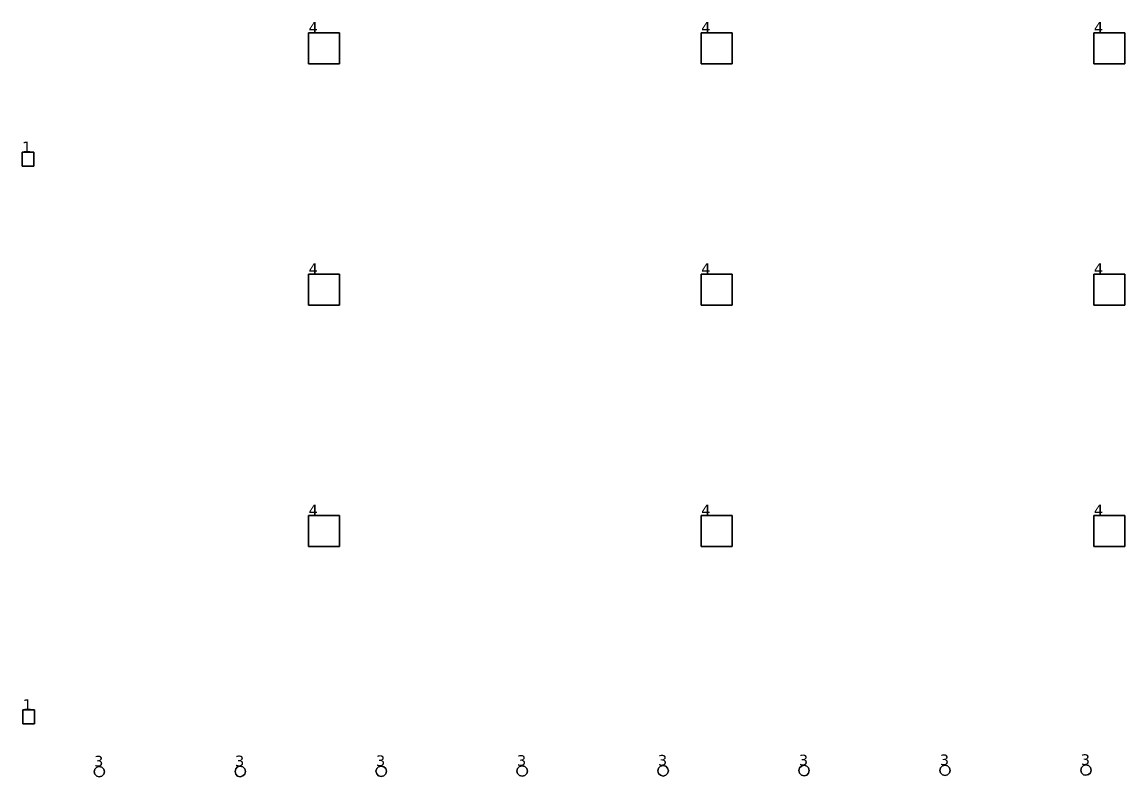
# Model space of a CAD drawing. Header units: inches. Extents: x -3 to 1235, y -1 to 963.
# Drawn here: x 54.86 to 73.53, y 65.9 to 78.67 of the extents above; entities that cross this region are included whole.
import ezdxf

# ---------------------------------------------------------------- set-up
doc = ezdxf.new("R2010")
doc.units = ezdxf.units.IN
doc.header["$MEASUREMENT"] = 0
doc.layers.add('DLX_TERR_LUM', color=7, linetype='Continuous', true_color=0x000000)
doc.layers.add('DLX_TERR_LUMKEY_IDX', color=7, linetype='Continuous', true_color=0x7f7f7f)
doc.styles.add('TableTextStyle', font='')
doc.styles.get('TableTextStyle').set_extended_font_data('VERDANA.TTF')

msp = doc.modelspace()

# ---------------------------------------------------------------- linework, layer by layer
at = {"layer": 'DLX_TERR_LUM'}
for points in [[(59.708, 77.968, 0), (59.708, 78.493, 0)], [(59.708, 78.493, 0), (59.708, 78.493, 0)], [(59.708, 78.493, 0), (59.708, 77.968, 0)], [(59.708, 78.493, 0), (60.233, 78.493, 0)], [(60.233, 78.493, 0), (59.708, 78.493, 0)], [(59.708, 78.493, 0), (59.708, 78.493, 0)], [(60.233, 78.493, 0), (59.708, 78.493, 0)], [(59.708, 78.493, 0), (59.708, 77.968, 0)], [(59.708, 77.968, 0), (59.708, 78.493, 0)], [(59.708, 78.493, 0), (60.233, 78.493, 0)], [(60.233, 78.493, 0), (60.233, 78.493, 0)], [(60.233, 78.493, 0), (60.233, 77.968, 0)], [(60.233, 77.968, 0), (60.233, 78.493, 0)], [(60.233, 78.493, 0), (60.233, 78.493, 0)], [(60.233, 77.968, 0), (60.233, 78.493, 0)], [(60.233, 78.493, 0), (60.233, 77.968, 0)], [(66.354, 77.968, 0), (66.354, 78.493, 0)], [(66.354, 78.493, 0), (66.354, 78.493, 0)], [(66.354, 78.493, 0), (66.354, 77.968, 0)], [(66.354, 78.493, 0), (66.879, 78.493, 0)], [(66.879, 78.493, 0), (66.354, 78.493, 0)], [(66.354, 78.493, 0), (66.354, 78.493, 0)], [(66.879, 78.493, 0), (66.354, 78.493, 0)], [(66.354, 78.493, 0), (66.354, 77.968, 0)], [(66.354, 77.968, 0), (66.354, 78.493, 0)], [(66.354, 78.493, 0), (66.879, 78.493, 0)], [(66.879, 78.493, 0), (66.879, 78.493, 0)], [(66.879, 78.493, 0), (66.879, 77.968, 0)], [(66.879, 77.968, 0), (66.879, 78.493, 0)], [(66.879, 78.493, 0), (66.879, 78.493, 0)], [(66.879, 77.968, 0), (66.879, 78.493, 0)], [(66.879, 78.493, 0), (66.879, 77.968, 0)], [(73.001, 77.968, 0), (73.001, 78.493, 0)], [(73.001, 78.493, 0), (73.001, 78.493, 0)], [(73.001, 78.493, 0), (73.001, 77.968, 0)], [(73.001, 78.493, 0), (73.526, 78.493, 0)], [(73.526, 78.493, 0), (73.001, 78.493, 0)], [(73.001, 78.493, 0), (73.001, 78.493, 0)], [(73.526, 78.493, 0), (73.001, 78.493, 0)], [(73.001, 78.493, 0), (73.001, 77.968, 0)], [(73.001, 77.968, 0), (73.001, 78.493, 0)], [(73.001, 78.493, 0), (73.526, 78.493, 0)], [(73.526, 78.493, 0), (73.526, 78.493, 0)], [(73.526, 78.493, 0), (73.526, 77.968, 0)], [(73.526, 77.968, 0), (73.526, 78.493, 0)], [(73.526, 78.493, 0), (73.526, 78.493, 0)], [(73.526, 77.968, 0), (73.526, 78.493, 0)], [(73.526, 78.493, 0), (73.526, 77.968, 0)], [(60.233, 77.968, 0), (59.708, 77.968, 0)], [(59.708, 77.968, 0), (59.708, 77.968, 0)], [(59.708, 77.968, 0), (60.233, 77.968, 0)], [(59.708, 77.968, 0), (59.708, 77.968, 0)], [(59.708, 77.968, 0), (60.233, 77.968, 0)], [(60.233, 77.968, 0), (59.708, 77.968, 0)], [(60.233, 77.968, 0), (60.233, 77.968, 0)], [(60.233, 77.968, 0), (60.233, 77.968, 0)], [(66.879, 77.968, 0), (66.354, 77.968, 0)], [(66.354, 77.968, 0), (66.354, 77.968, 0)], [(66.354, 77.968, 0), (66.879, 77.968, 0)], [(66.354, 77.968, 0), (66.354, 77.968, 0)], [(66.354, 77.968, 0), (66.879, 77.968, 0)], [(66.879, 77.968, 0), (66.354, 77.968, 0)], [(66.879, 77.968, 0), (66.879, 77.968, 0)], [(66.879, 77.968, 0), (66.879, 77.968, 0)], [(73.526, 77.968, 0), (73.001, 77.968, 0)], [(73.001, 77.968, 0), (73.001, 77.968, 0)], [(73.001, 77.968, 0), (73.526, 77.968, 0)], [(73.001, 77.968, 0), (73.001, 77.968, 0)], [(73.001, 77.968, 0), (73.526, 77.968, 0)], [(73.526, 77.968, 0), (73.001, 77.968, 0)], [(73.526, 77.968, 0), (73.526, 77.968, 0)], [(73.526, 77.968, 0), (73.526, 77.968, 0)], [(54.857, 76.237, 0), (54.857, 76.472, 0)], [(54.857, 76.472, 0), (54.857, 76.472, 0)], [(54.857, 76.472, 0), (54.857, 76.237, 0)], [(54.857, 76.472, 0), (55.057, 76.472, 0)], [(55.057, 76.472, 0), (54.857, 76.472, 0)], [(54.857, 76.472, 0), (54.857, 76.472, 0)], [(55.057, 76.472, 0), (54.857, 76.472, 0)], [(54.857, 76.472, 0), (54.857, 76.237, 0)], [(54.857, 76.237, 0), (54.857, 76.472, 0)], [(54.857, 76.472, 0), (55.057, 76.472, 0)], [(55.057, 76.472, 0), (55.057, 76.472, 0)], [(55.057, 76.472, 0), (55.057, 76.237, 0)], [(55.057, 76.237, 0), (55.057, 76.472, 0)], [(55.057, 76.472, 0), (55.057, 76.472, 0)], [(55.057, 76.237, 0), (55.057, 76.472, 0)], [(55.057, 76.472, 0), (55.057, 76.237, 0)], [(55.057, 76.237, 0), (54.857, 76.237, 0)], [(54.857, 76.237, 0), (54.857, 76.237, 0)], [(54.857, 76.237, 0), (55.057, 76.237, 0)], [(54.857, 76.237, 0), (54.857, 76.237, 0)], [(54.857, 76.237, 0), (55.057, 76.237, 0)], [(55.057, 76.237, 0), (54.857, 76.237, 0)], [(55.057, 76.237, 0), (55.057, 76.237, 0)], [(55.057, 76.237, 0), (55.057, 76.237, 0)], [(59.708, 73.886, 0), (59.708, 74.411, 0)], [(59.708, 74.411, 0), (59.708, 74.411, 0)], [(59.708, 74.411, 0), (59.708, 73.886, 0)], [(59.708, 74.411, 0), (60.233, 74.411, 0)], [(60.233, 74.411, 0), (59.708, 74.411, 0)], [(59.708, 74.411, 0), (59.708, 74.411, 0)], [(60.233, 74.411, 0), (59.708, 74.411, 0)], [(59.708, 74.411, 0), (59.708, 73.886, 0)], [(59.708, 73.886, 0), (59.708, 74.411, 0)], [(59.708, 74.411, 0), (60.233, 74.411, 0)], [(60.233, 74.411, 0), (60.233, 74.411, 0)], [(60.233, 74.411, 0), (60.233, 73.886, 0)], [(60.233, 73.886, 0), (60.233, 74.411, 0)], [(60.233, 74.411, 0), (60.233, 74.411, 0)], [(60.233, 73.886, 0), (60.233, 74.411, 0)], [(60.233, 74.411, 0), (60.233, 73.886, 0)], [(66.354, 73.886, 0), (66.354, 74.411, 0)], [(66.354, 74.411, 0), (66.354, 74.411, 0)], [(66.354, 74.411, 0), (66.354, 73.886, 0)], [(66.354, 74.411, 0), (66.879, 74.411, 0)], [(66.879, 74.411, 0), (66.354, 74.411, 0)], [(66.354, 74.411, 0), (66.354, 74.411, 0)], [(66.879, 74.411, 0), (66.354, 74.411, 0)], [(66.354, 74.411, 0), (66.354, 73.886, 0)], [(66.354, 73.886, 0), (66.354, 74.411, 0)], [(66.354, 74.411, 0), (66.879, 74.411, 0)], [(66.879, 74.411, 0), (66.879, 74.411, 0)], [(66.879, 74.411, 0), (66.879, 73.886, 0)], [(66.879, 73.886, 0), (66.879, 74.411, 0)], [(66.879, 74.411, 0), (66.879, 74.411, 0)], [(66.879, 73.886, 0), (66.879, 74.411, 0)], [(66.879, 74.411, 0), (66.879, 73.886, 0)], [(73.001, 73.886, 0), (73.001, 74.411, 0)], [(73.001, 74.411, 0), (73.001, 74.411, 0)], [(73.001, 74.411, 0), (73.001, 73.886, 0)], [(73.001, 74.411, 0), (73.526, 74.411, 0)], [(73.526, 74.411, 0), (73.001, 74.411, 0)], [(73.001, 74.411, 0), (73.001, 74.411, 0)], [(73.526, 74.411, 0), (73.001, 74.411, 0)], [(73.001, 74.411, 0), (73.001, 73.886, 0)], [(73.001, 73.886, 0), (73.001, 74.411, 0)], [(73.001, 74.411, 0), (73.526, 74.411, 0)], [(73.526, 74.411, 0), (73.526, 74.411, 0)], [(73.526, 74.411, 0), (73.526, 73.886, 0)], [(73.526, 73.886, 0), (73.526, 74.411, 0)], [(73.526, 74.411, 0), (73.526, 74.411, 0)], [(73.526, 73.886, 0), (73.526, 74.411, 0)], [(73.526, 74.411, 0), (73.526, 73.886, 0)], [(60.233, 73.886, 0), (59.708, 73.886, 0)], [(59.708, 73.886, 0), (59.708, 73.886, 0)], [(59.708, 73.886, 0), (60.233, 73.886, 0)], [(59.708, 73.886, 0), (59.708, 73.886, 0)], [(59.708, 73.886, 0), (60.233, 73.886, 0)], [(60.233, 73.886, 0), (59.708, 73.886, 0)], [(60.233, 73.886, 0), (60.233, 73.886, 0)], [(60.233, 73.886, 0), (60.233, 73.886, 0)], [(66.879, 73.886, 0), (66.354, 73.886, 0)], [(66.354, 73.886, 0), (66.354, 73.886, 0)], [(66.354, 73.886, 0), (66.879, 73.886, 0)], [(66.354, 73.886, 0), (66.354, 73.886, 0)], [(66.354, 73.886, 0), (66.879, 73.886, 0)], [(66.879, 73.886, 0), (66.354, 73.886, 0)], [(66.879, 73.886, 0), (66.879, 73.886, 0)], [(66.879, 73.886, 0), (66.879, 73.886, 0)], [(73.526, 73.886, 0), (73.001, 73.886, 0)], [(73.001, 73.886, 0), (73.001, 73.886, 0)], [(73.001, 73.886, 0), (73.526, 73.886, 0)], [(73.001, 73.886, 0), (73.001, 73.886, 0)], [(73.001, 73.886, 0), (73.526, 73.886, 0)], [(73.526, 73.886, 0), (73.001, 73.886, 0)], [(73.526, 73.886, 0), (73.526, 73.886, 0)], [(73.526, 73.886, 0), (73.526, 73.886, 0)], [(59.708, 69.804, 0), (59.708, 70.329, 0)], [(59.708, 70.329, 0), (59.708, 70.329, 0)], [(59.708, 70.329, 0), (59.708, 69.804, 0)], [(59.708, 70.329, 0), (60.233, 70.329, 0)], [(60.233, 70.329, 0), (59.708, 70.329, 0)], [(59.708, 70.329, 0), (59.708, 70.329, 0)], [(60.233, 70.329, 0), (59.708, 70.329, 0)], [(59.708, 70.329, 0), (59.708, 69.804, 0)], [(59.708, 69.804, 0), (59.708, 70.329, 0)], [(59.708, 70.329, 0), (60.233, 70.329, 0)], [(60.233, 70.329, 0), (60.233, 70.329, 0)], [(60.233, 70.329, 0), (60.233, 69.804, 0)], [(60.233, 69.804, 0), (60.233, 70.329, 0)], [(60.233, 70.329, 0), (60.233, 70.329, 0)], [(60.233, 69.804, 0), (60.233, 70.329, 0)], [(60.233, 70.329, 0), (60.233, 69.804, 0)], [(66.354, 69.804, 0), (66.354, 70.329, 0)], [(66.354, 70.329, 0), (66.354, 70.329, 0)], [(66.354, 70.329, 0), (66.354, 69.804, 0)], [(66.354, 70.329, 0), (66.879, 70.329, 0)], [(66.879, 70.329, 0), (66.354, 70.329, 0)], [(66.354, 70.329, 0), (66.354, 70.329, 0)], [(66.879, 70.329, 0), (66.354, 70.329, 0)], [(66.354, 70.329, 0), (66.354, 69.804, 0)], [(66.354, 69.804, 0), (66.354, 70.329, 0)], [(66.354, 70.329, 0), (66.879, 70.329, 0)], [(66.879, 70.329, 0), (66.879, 70.329, 0)], [(66.879, 70.329, 0), (66.879, 69.804, 0)], [(66.879, 69.804, 0), (66.879, 70.329, 0)], [(66.879, 70.329, 0), (66.879, 70.329, 0)], [(66.879, 69.804, 0), (66.879, 70.329, 0)], [(66.879, 70.329, 0), (66.879, 69.804, 0)], [(73.001, 69.804, 0), (73.001, 70.329, 0)], [(73.001, 70.329, 0), (73.001, 70.329, 0)], [(73.001, 70.329, 0), (73.001, 69.804, 0)], [(73.001, 70.329, 0), (73.526, 70.329, 0)], [(73.526, 70.329, 0), (73.001, 70.329, 0)], [(73.001, 70.329, 0), (73.001, 70.329, 0)], [(73.526, 70.329, 0), (73.001, 70.329, 0)], [(73.001, 70.329, 0), (73.001, 69.804, 0)], [(73.001, 69.804, 0), (73.001, 70.329, 0)], [(73.001, 70.329, 0), (73.526, 70.329, 0)], [(73.526, 70.329, 0), (73.526, 70.329, 0)], [(73.526, 70.329, 0), (73.526, 69.804, 0)], [(73.526, 69.804, 0), (73.526, 70.329, 0)], [(73.526, 70.329, 0), (73.526, 70.329, 0)], [(73.526, 69.804, 0), (73.526, 70.329, 0)], [(73.526, 70.329, 0), (73.526, 69.804, 0)], [(60.233, 69.804, 0), (59.708, 69.804, 0)], [(59.708, 69.804, 0), (59.708, 69.804, 0)], [(59.708, 69.804, 0), (60.233, 69.804, 0)], [(59.708, 69.804, 0), (59.708, 69.804, 0)], [(59.708, 69.804, 0), (60.233, 69.804, 0)], [(60.233, 69.804, 0), (59.708, 69.804, 0)], [(60.233, 69.804, 0), (60.233, 69.804, 0)], [(60.233, 69.804, 0), (60.233, 69.804, 0)], [(66.879, 69.804, 0), (66.354, 69.804, 0)], [(66.354, 69.804, 0), (66.354, 69.804, 0)], [(66.354, 69.804, 0), (66.879, 69.804, 0)], [(66.354, 69.804, 0), (66.354, 69.804, 0)], [(66.354, 69.804, 0), (66.879, 69.804, 0)], [(66.879, 69.804, 0), (66.354, 69.804, 0)], [(66.879, 69.804, 0), (66.879, 69.804, 0)], [(66.879, 69.804, 0), (66.879, 69.804, 0)], [(73.526, 69.804, 0), (73.001, 69.804, 0)], [(73.001, 69.804, 0), (73.001, 69.804, 0)], [(73.001, 69.804, 0), (73.526, 69.804, 0)], [(73.001, 69.804, 0), (73.001, 69.804, 0)], [(73.001, 69.804, 0), (73.526, 69.804, 0)], [(73.526, 69.804, 0), (73.001, 69.804, 0)], [(73.526, 69.804, 0), (73.526, 69.804, 0)], [(73.526, 69.804, 0), (73.526, 69.804, 0)], [(54.87, 66.805, 0), (54.87, 67.04, 0)], [(54.87, 67.04, 0), (54.87, 67.04, 0)], [(54.87, 67.04, 0), (54.87, 66.805, 0)], [(54.87, 67.04, 0), (55.07, 67.04, 0)], [(55.07, 67.04, 0), (54.87, 67.04, 0)], [(54.87, 67.04, 0), (54.87, 67.04, 0)], [(55.07, 67.04, 0), (54.87, 67.04, 0)], [(54.87, 67.04, 0), (54.87, 66.805, 0)], [(54.87, 66.805, 0), (54.87, 67.04, 0)], [(54.87, 67.04, 0), (55.07, 67.04, 0)], [(55.07, 67.04, 0), (55.07, 67.04, 0)], [(55.07, 67.04, 0), (55.07, 66.805, 0)], [(55.07, 66.805, 0), (55.07, 67.04, 0)], [(55.07, 67.04, 0), (55.07, 67.04, 0)], [(55.07, 66.805, 0), (55.07, 67.04, 0)], [(55.07, 67.04, 0), (55.07, 66.805, 0)], [(55.07, 66.805, 0), (54.87, 66.805, 0)], [(54.87, 66.805, 0), (54.87, 66.805, 0)], [(54.87, 66.805, 0), (55.07, 66.805, 0)], [(54.87, 66.805, 0), (54.87, 66.805, 0)], [(54.87, 66.805, 0), (55.07, 66.805, 0)], [(55.07, 66.805, 0), (54.87, 66.805, 0)], [(55.07, 66.805, 0), (55.07, 66.805, 0)], [(55.07, 66.805, 0), (55.07, 66.805, 0)], [(63.278, 66.081, 0), (63.322, 66.093, 0)], [(63.322, 66.093, 0), (63.278, 66.081, 0)], [(63.322, 66.093, 0), (63.278, 66.081, 0)], [(63.278, 66.081, 0), (63.322, 66.093, 0)], [(63.322, 66.093, 0), (63.322, 66.093, 0)], [(63.322, 66.093, 0), (63.367, 66.081, 0)], [(63.367, 66.081, 0), (63.322, 66.093, 0)], [(63.322, 66.093, 0), (63.322, 66.093, 0)], [(63.367, 66.081, 0), (63.322, 66.093, 0)], [(63.322, 66.093, 0), (63.367, 66.081, 0)], [(65.664, 66.085, 0), (65.708, 66.097, 0)], [(65.708, 66.097, 0), (65.664, 66.085, 0)], [(65.708, 66.097, 0), (65.664, 66.085, 0)], [(65.664, 66.085, 0), (65.708, 66.097, 0)], [(65.708, 66.097, 0), (65.708, 66.097, 0)], [(65.708, 66.097, 0), (65.753, 66.085, 0)], [(65.753, 66.085, 0), (65.708, 66.097, 0)], [(65.708, 66.097, 0), (65.708, 66.097, 0)], [(65.753, 66.085, 0), (65.708, 66.097, 0)], [(65.708, 66.097, 0), (65.753, 66.085, 0)], [(68.05, 66.089, 0), (68.095, 66.101, 0)], [(68.095, 66.101, 0), (68.05, 66.089, 0)], [(68.095, 66.101, 0), (68.05, 66.089, 0)], [(68.05, 66.089, 0), (68.095, 66.101, 0)], [(68.095, 66.101, 0), (68.095, 66.101, 0)], [(68.095, 66.101, 0), (68.139, 66.089, 0)], [(68.139, 66.089, 0), (68.095, 66.101, 0)], [(68.095, 66.101, 0), (68.095, 66.101, 0)], [(68.139, 66.089, 0), (68.095, 66.101, 0)], [(68.095, 66.101, 0), (68.139, 66.089, 0)], [(70.404, 66.06, 0), (70.437, 66.093, 0)], [(70.437, 66.093, 0), (70.404, 66.06, 0)], [(70.437, 66.093, 0), (70.404, 66.06, 0)], [(70.404, 66.06, 0), (70.437, 66.093, 0)], [(70.437, 66.093, 0), (70.481, 66.105, 0)], [(70.481, 66.105, 0), (70.437, 66.093, 0)], [(70.481, 66.105, 0), (70.437, 66.093, 0)], [(70.437, 66.093, 0), (70.481, 66.105, 0)], [(70.437, 66.093, 0), (70.437, 66.093, 0)], [(70.437, 66.093, 0), (70.437, 66.093, 0)], [(70.481, 66.105, 0), (70.481, 66.105, 0)], [(70.481, 66.105, 0), (70.525, 66.093, 0)], [(70.525, 66.093, 0), (70.481, 66.105, 0)], [(70.481, 66.105, 0), (70.481, 66.105, 0)], [(70.525, 66.093, 0), (70.481, 66.105, 0)], [(70.481, 66.105, 0), (70.525, 66.093, 0)], [(70.525, 66.093, 0), (70.525, 66.093, 0)], [(70.525, 66.093, 0), (70.557, 66.061, 0)], [(70.557, 66.061, 0), (70.525, 66.093, 0)], [(70.525, 66.093, 0), (70.525, 66.093, 0)], [(70.557, 66.061, 0), (70.525, 66.093, 0)], [(70.525, 66.093, 0), (70.557, 66.061, 0)], [(72.79, 66.064, 0), (72.823, 66.097, 0)], [(72.823, 66.097, 0), (72.79, 66.064, 0)], [(72.823, 66.097, 0), (72.79, 66.064, 0)], [(72.79, 66.064, 0), (72.823, 66.097, 0)], [(72.823, 66.097, 0), (72.867, 66.108, 0)], [(72.867, 66.108, 0), (72.823, 66.097, 0)], [(72.867, 66.108, 0), (72.823, 66.097, 0)], [(72.823, 66.097, 0), (72.867, 66.108, 0)], [(72.823, 66.097, 0), (72.823, 66.097, 0)], [(72.823, 66.097, 0), (72.823, 66.097, 0)], [(72.867, 66.108, 0), (72.867, 66.108, 0)], [(72.867, 66.108, 0), (72.911, 66.097, 0)], [(72.911, 66.097, 0), (72.867, 66.108, 0)], [(72.867, 66.108, 0), (72.867, 66.108, 0)], [(72.911, 66.097, 0), (72.867, 66.108, 0)], [(72.867, 66.108, 0), (72.911, 66.097, 0)], [(72.911, 66.097, 0), (72.911, 66.097, 0)], [(72.911, 66.097, 0), (72.943, 66.064, 0)], [(72.943, 66.064, 0), (72.911, 66.097, 0)], [(72.911, 66.097, 0), (72.911, 66.097, 0)], [(72.943, 66.064, 0), (72.911, 66.097, 0)], [(72.911, 66.097, 0), (72.943, 66.064, 0)], [(56.076, 65.993, 0), (56.087, 66.037, 0)], [(56.087, 66.037, 0), (56.076, 65.993, 0)], [(56.087, 66.037, 0), (56.076, 65.993, 0)], [(56.076, 65.993, 0), (56.087, 66.037, 0)], [(56.088, 65.949, 0), (56.076, 65.993, 0)], [(56.076, 65.993, 0), (56.076, 65.993, 0)], [(56.076, 65.993, 0), (56.088, 65.949, 0)], [(56.076, 65.993, 0), (56.076, 65.993, 0)], [(56.076, 65.993, 0), (56.088, 65.949, 0)], [(56.088, 65.949, 0), (56.076, 65.993, 0)], [(56.087, 66.037, 0), (56.12, 66.07, 0)], [(56.12, 66.07, 0), (56.087, 66.037, 0)], [(56.12, 66.07, 0), (56.087, 66.037, 0)], [(56.087, 66.037, 0), (56.12, 66.07, 0)], [(56.087, 66.037, 0), (56.087, 66.037, 0)], [(56.087, 66.037, 0), (56.087, 66.037, 0)], [(56.088, 65.949, 0), (56.088, 65.949, 0)], [(56.12, 65.917, 0), (56.088, 65.949, 0)], [(56.088, 65.949, 0), (56.088, 65.949, 0)], [(56.088, 65.949, 0), (56.12, 65.917, 0)], [(56.088, 65.949, 0), (56.12, 65.917, 0)], [(56.12, 65.917, 0), (56.088, 65.949, 0)], [(56.12, 66.07, 0), (56.164, 66.082, 0)], [(56.164, 66.082, 0), (56.12, 66.07, 0)], [(56.164, 66.082, 0), (56.12, 66.07, 0)], [(56.12, 66.07, 0), (56.164, 66.082, 0)], [(56.12, 66.07, 0), (56.12, 66.07, 0)], [(56.12, 66.07, 0), (56.12, 66.07, 0)], [(56.164, 65.905, 0), (56.12, 65.917, 0)], [(56.12, 65.917, 0), (56.12, 65.917, 0)], [(56.12, 65.917, 0), (56.164, 65.905, 0)], [(56.12, 65.917, 0), (56.12, 65.917, 0)], [(56.12, 65.917, 0), (56.164, 65.905, 0)], [(56.164, 65.905, 0), (56.12, 65.917, 0)], [(56.164, 66.082, 0), (56.164, 66.082, 0)], [(56.164, 66.082, 0), (56.208, 66.07, 0)], [(56.208, 66.07, 0), (56.164, 66.082, 0)], [(56.164, 66.082, 0), (56.164, 66.082, 0)], [(56.208, 66.07, 0), (56.164, 66.082, 0)], [(56.164, 66.082, 0), (56.208, 66.07, 0)], [(56.208, 65.917, 0), (56.164, 65.905, 0)], [(56.164, 65.905, 0), (56.208, 65.917, 0)], [(56.164, 65.905, 0), (56.208, 65.917, 0)], [(56.208, 65.917, 0), (56.164, 65.905, 0)], [(56.164, 65.905, 0), (56.164, 65.905, 0)], [(56.164, 65.905, 0), (56.164, 65.905, 0)], [(56.208, 66.07, 0), (56.208, 66.07, 0)], [(56.208, 66.07, 0), (56.241, 66.038, 0)], [(56.241, 66.038, 0), (56.208, 66.07, 0)], [(56.208, 66.07, 0), (56.208, 66.07, 0)], [(56.241, 66.038, 0), (56.208, 66.07, 0)], [(56.208, 66.07, 0), (56.241, 66.038, 0)], [(56.241, 65.949, 0), (56.208, 65.917, 0)], [(56.208, 65.917, 0), (56.241, 65.949, 0)], [(56.208, 65.917, 0), (56.241, 65.949, 0)], [(56.241, 65.949, 0), (56.208, 65.917, 0)], [(56.208, 65.917, 0), (56.208, 65.917, 0)], [(56.208, 65.917, 0), (56.208, 65.917, 0)], [(56.241, 66.038, 0), (56.241, 66.038, 0)], [(56.241, 66.038, 0), (56.252, 65.993, 0)], [(56.252, 65.993, 0), (56.241, 66.038, 0)], [(56.241, 66.038, 0), (56.241, 66.038, 0)], [(56.252, 65.993, 0), (56.241, 66.038, 0)], [(56.241, 66.038, 0), (56.252, 65.993, 0)], [(56.252, 65.993, 0), (56.241, 65.949, 0)], [(56.241, 65.949, 0), (56.252, 65.993, 0)], [(56.241, 65.949, 0), (56.252, 65.993, 0)], [(56.252, 65.993, 0), (56.241, 65.949, 0)], [(56.241, 65.949, 0), (56.241, 65.949, 0)], [(56.241, 65.949, 0), (56.241, 65.949, 0)], [(56.252, 65.993, 0), (56.252, 65.993, 0)], [(56.252, 65.993, 0), (56.252, 65.993, 0)], [(58.462, 65.997, 0), (58.474, 66.041, 0)], [(58.474, 66.041, 0), (58.462, 65.997, 0)], [(58.474, 66.041, 0), (58.462, 65.997, 0)], [(58.462, 65.997, 0), (58.474, 66.041, 0)], [(58.474, 65.953, 0), (58.462, 65.997, 0)], [(58.462, 65.997, 0), (58.462, 65.997, 0)], [(58.462, 65.997, 0), (58.474, 65.953, 0)], [(58.462, 65.997, 0), (58.462, 65.997, 0)], [(58.462, 65.997, 0), (58.474, 65.953, 0)], [(58.474, 65.953, 0), (58.462, 65.997, 0)], [(58.474, 66.041, 0), (58.506, 66.074, 0)], [(58.506, 66.074, 0), (58.474, 66.041, 0)], [(58.506, 66.074, 0), (58.474, 66.041, 0)], [(58.474, 66.041, 0), (58.506, 66.074, 0)], [(58.474, 66.041, 0), (58.474, 66.041, 0)], [(58.474, 66.041, 0), (58.474, 66.041, 0)], [(58.474, 65.953, 0), (58.474, 65.953, 0)], [(58.506, 65.92, 0), (58.474, 65.953, 0)], [(58.474, 65.953, 0), (58.474, 65.953, 0)], [(58.474, 65.953, 0), (58.506, 65.92, 0)], [(58.474, 65.953, 0), (58.506, 65.92, 0)], [(58.506, 65.92, 0), (58.474, 65.953, 0)], [(58.506, 66.074, 0), (58.55, 66.085, 0)], [(58.55, 66.085, 0), (58.506, 66.074, 0)], [(58.55, 66.085, 0), (58.506, 66.074, 0)], [(58.506, 66.074, 0), (58.55, 66.085, 0)], [(58.506, 66.074, 0), (58.506, 66.074, 0)], [(58.506, 66.074, 0), (58.506, 66.074, 0)], [(58.55, 65.909, 0), (58.506, 65.92, 0)], [(58.506, 65.92, 0), (58.506, 65.92, 0)], [(58.506, 65.92, 0), (58.55, 65.909, 0)], [(58.506, 65.92, 0), (58.506, 65.92, 0)], [(58.506, 65.92, 0), (58.55, 65.909, 0)], [(58.55, 65.909, 0), (58.506, 65.92, 0)], [(58.55, 66.085, 0), (58.55, 66.085, 0)], [(58.55, 66.085, 0), (58.594, 66.074, 0)], [(58.594, 66.074, 0), (58.55, 66.085, 0)], [(58.55, 66.085, 0), (58.55, 66.085, 0)], [(58.594, 66.074, 0), (58.55, 66.085, 0)], [(58.55, 66.085, 0), (58.594, 66.074, 0)], [(58.594, 65.921, 0), (58.55, 65.909, 0)], [(58.55, 65.909, 0), (58.594, 65.921, 0)], [(58.55, 65.909, 0), (58.594, 65.921, 0)], [(58.594, 65.921, 0), (58.55, 65.909, 0)], [(58.55, 65.909, 0), (58.55, 65.909, 0)], [(58.55, 65.909, 0), (58.55, 65.909, 0)], [(58.594, 66.074, 0), (58.594, 66.074, 0)], [(58.594, 66.074, 0), (58.627, 66.041, 0)], [(58.627, 66.041, 0), (58.594, 66.074, 0)], [(58.594, 66.074, 0), (58.594, 66.074, 0)], [(58.627, 66.041, 0), (58.594, 66.074, 0)], [(58.594, 66.074, 0), (58.627, 66.041, 0)], [(58.627, 65.953, 0), (58.594, 65.921, 0)], [(58.594, 65.921, 0), (58.627, 65.953, 0)], [(58.594, 65.921, 0), (58.627, 65.953, 0)], [(58.627, 65.953, 0), (58.594, 65.921, 0)], [(58.594, 65.921, 0), (58.594, 65.921, 0)], [(58.594, 65.921, 0), (58.594, 65.921, 0)], [(58.627, 66.041, 0), (58.627, 66.041, 0)], [(58.627, 66.041, 0), (58.639, 65.997, 0)], [(58.639, 65.997, 0), (58.627, 66.041, 0)], [(58.627, 66.041, 0), (58.627, 66.041, 0)], [(58.639, 65.997, 0), (58.627, 66.041, 0)], [(58.627, 66.041, 0), (58.639, 65.997, 0)], [(58.639, 65.997, 0), (58.627, 65.953, 0)], [(58.627, 65.953, 0), (58.639, 65.997, 0)], [(58.627, 65.953, 0), (58.639, 65.997, 0)], [(58.639, 65.997, 0), (58.627, 65.953, 0)], [(58.627, 65.953, 0), (58.627, 65.953, 0)], [(58.627, 65.953, 0), (58.627, 65.953, 0)], [(58.639, 65.997, 0), (58.639, 65.997, 0)], [(58.639, 65.997, 0), (58.639, 65.997, 0)], [(60.848, 66.001, 0), (60.86, 66.045, 0)], [(60.86, 66.045, 0), (60.848, 66.001, 0)], [(60.86, 66.045, 0), (60.848, 66.001, 0)], [(60.848, 66.001, 0), (60.86, 66.045, 0)], [(60.86, 65.957, 0), (60.848, 66.001, 0)], [(60.848, 66.001, 0), (60.848, 66.001, 0)], [(60.848, 66.001, 0), (60.86, 65.957, 0)], [(60.848, 66.001, 0), (60.848, 66.001, 0)], [(60.848, 66.001, 0), (60.86, 65.957, 0)], [(60.86, 65.957, 0), (60.848, 66.001, 0)], [(60.86, 66.045, 0), (60.892, 66.077, 0)], [(60.892, 66.077, 0), (60.86, 66.045, 0)], [(60.892, 66.077, 0), (60.86, 66.045, 0)], [(60.86, 66.045, 0), (60.892, 66.077, 0)], [(60.86, 66.045, 0), (60.86, 66.045, 0)], [(60.86, 66.045, 0), (60.86, 66.045, 0)], [(60.86, 65.957, 0), (60.86, 65.957, 0)], [(60.892, 65.924, 0), (60.86, 65.957, 0)], [(60.86, 65.957, 0), (60.86, 65.957, 0)], [(60.86, 65.957, 0), (60.892, 65.924, 0)], [(60.86, 65.957, 0), (60.892, 65.924, 0)], [(60.892, 65.924, 0), (60.86, 65.957, 0)], [(60.892, 66.077, 0), (60.936, 66.089, 0)], [(60.936, 66.089, 0), (60.892, 66.077, 0)], [(60.936, 66.089, 0), (60.892, 66.077, 0)], [(60.892, 66.077, 0), (60.936, 66.089, 0)], [(60.892, 66.077, 0), (60.892, 66.077, 0)], [(60.892, 66.077, 0), (60.892, 66.077, 0)], [(60.936, 65.913, 0), (60.892, 65.924, 0)], [(60.892, 65.924, 0), (60.892, 65.924, 0)], [(60.892, 65.924, 0), (60.936, 65.913, 0)], [(60.892, 65.924, 0), (60.892, 65.924, 0)], [(60.892, 65.924, 0), (60.936, 65.913, 0)], [(60.936, 65.913, 0), (60.892, 65.924, 0)], [(60.936, 66.089, 0), (60.936, 66.089, 0)], [(60.936, 66.089, 0), (60.98, 66.078, 0)], [(60.98, 66.078, 0), (60.936, 66.089, 0)], [(60.936, 66.089, 0), (60.936, 66.089, 0)], [(60.98, 66.078, 0), (60.936, 66.089, 0)], [(60.936, 66.089, 0), (60.98, 66.078, 0)], [(60.981, 65.924, 0), (60.936, 65.913, 0)], [(60.936, 65.913, 0), (60.981, 65.924, 0)], [(60.936, 65.913, 0), (60.981, 65.924, 0)], [(60.981, 65.924, 0), (60.936, 65.913, 0)], [(60.936, 65.913, 0), (60.936, 65.913, 0)], [(60.936, 65.913, 0), (60.936, 65.913, 0)], [(60.98, 66.078, 0), (60.98, 66.078, 0)], [(60.98, 66.078, 0), (61.013, 66.045, 0)], [(61.013, 66.045, 0), (60.98, 66.078, 0)], [(60.98, 66.078, 0), (60.98, 66.078, 0)], [(61.013, 66.045, 0), (60.98, 66.078, 0)], [(60.98, 66.078, 0), (61.013, 66.045, 0)], [(61.013, 65.957, 0), (60.981, 65.924, 0)], [(60.981, 65.924, 0), (61.013, 65.957, 0)], [(60.981, 65.924, 0), (61.013, 65.957, 0)], [(61.013, 65.957, 0), (60.981, 65.924, 0)], [(60.981, 65.924, 0), (60.981, 65.924, 0)], [(60.981, 65.924, 0), (60.981, 65.924, 0)], [(61.013, 66.045, 0), (61.013, 66.045, 0)], [(61.013, 66.045, 0), (61.025, 66.001, 0)], [(61.025, 66.001, 0), (61.013, 66.045, 0)], [(61.013, 66.045, 0), (61.013, 66.045, 0)], [(61.025, 66.001, 0), (61.013, 66.045, 0)], [(61.013, 66.045, 0), (61.025, 66.001, 0)], [(61.025, 66.001, 0), (61.013, 65.957, 0)], [(61.013, 65.957, 0), (61.025, 66.001, 0)], [(61.013, 65.957, 0), (61.025, 66.001, 0)], [(61.025, 66.001, 0), (61.013, 65.957, 0)], [(61.013, 65.957, 0), (61.013, 65.957, 0)], [(61.013, 65.957, 0), (61.013, 65.957, 0)], [(61.025, 66.001, 0), (61.025, 66.001, 0)], [(61.025, 66.001, 0), (61.025, 66.001, 0)], [(63.234, 66.005, 0), (63.246, 66.049, 0)], [(63.246, 66.049, 0), (63.234, 66.005, 0)], [(63.246, 66.049, 0), (63.234, 66.005, 0)], [(63.234, 66.005, 0), (63.246, 66.049, 0)], [(63.246, 65.96, 0), (63.234, 66.005, 0)], [(63.234, 66.005, 0), (63.234, 66.005, 0)], [(63.234, 66.005, 0), (63.246, 65.96, 0)], [(63.234, 66.005, 0), (63.234, 66.005, 0)], [(63.234, 66.005, 0), (63.246, 65.96, 0)], [(63.246, 65.96, 0), (63.234, 66.005, 0)], [(63.246, 66.049, 0), (63.278, 66.081, 0)], [(63.278, 66.081, 0), (63.246, 66.049, 0)], [(63.278, 66.081, 0), (63.246, 66.049, 0)], [(63.246, 66.049, 0), (63.278, 66.081, 0)], [(63.246, 66.049, 0), (63.246, 66.049, 0)], [(63.246, 66.049, 0), (63.246, 66.049, 0)], [(63.246, 65.96, 0), (63.246, 65.96, 0)], [(63.278, 65.928, 0), (63.246, 65.96, 0)], [(63.246, 65.96, 0), (63.246, 65.96, 0)], [(63.246, 65.96, 0), (63.278, 65.928, 0)], [(63.246, 65.96, 0), (63.278, 65.928, 0)], [(63.278, 65.928, 0), (63.246, 65.96, 0)], [(63.278, 66.081, 0), (63.278, 66.081, 0)], [(63.278, 66.081, 0), (63.278, 66.081, 0)], [(63.323, 65.916, 0), (63.278, 65.928, 0)], [(63.278, 65.928, 0), (63.278, 65.928, 0)], [(63.278, 65.928, 0), (63.323, 65.916, 0)], [(63.278, 65.928, 0), (63.278, 65.928, 0)], [(63.278, 65.928, 0), (63.323, 65.916, 0)], [(63.323, 65.916, 0), (63.278, 65.928, 0)], [(63.367, 65.928, 0), (63.323, 65.916, 0)], [(63.323, 65.916, 0), (63.367, 65.928, 0)], [(63.323, 65.916, 0), (63.367, 65.928, 0)], [(63.367, 65.928, 0), (63.323, 65.916, 0)], [(63.323, 65.916, 0), (63.323, 65.916, 0)], [(63.323, 65.916, 0), (63.323, 65.916, 0)], [(63.367, 66.081, 0), (63.367, 66.081, 0)], [(63.367, 66.081, 0), (63.399, 66.049, 0)], [(63.399, 66.049, 0), (63.367, 66.081, 0)], [(63.367, 66.081, 0), (63.367, 66.081, 0)], [(63.399, 66.049, 0), (63.367, 66.081, 0)], [(63.367, 66.081, 0), (63.399, 66.049, 0)], [(63.399, 65.961, 0), (63.367, 65.928, 0)], [(63.367, 65.928, 0), (63.399, 65.961, 0)], [(63.367, 65.928, 0), (63.399, 65.961, 0)], [(63.399, 65.961, 0), (63.367, 65.928, 0)], [(63.367, 65.928, 0), (63.367, 65.928, 0)], [(63.367, 65.928, 0), (63.367, 65.928, 0)], [(63.399, 66.049, 0), (63.399, 66.049, 0)], [(63.399, 66.049, 0), (63.411, 66.005, 0)], [(63.411, 66.005, 0), (63.399, 66.049, 0)], [(63.399, 66.049, 0), (63.399, 66.049, 0)], [(63.411, 66.005, 0), (63.399, 66.049, 0)], [(63.399, 66.049, 0), (63.411, 66.005, 0)], [(63.411, 66.005, 0), (63.399, 65.961, 0)], [(63.399, 65.961, 0), (63.411, 66.005, 0)], [(63.399, 65.961, 0), (63.411, 66.005, 0)], [(63.411, 66.005, 0), (63.399, 65.961, 0)], [(63.399, 65.961, 0), (63.399, 65.961, 0)], [(63.399, 65.961, 0), (63.399, 65.961, 0)], [(63.411, 66.005, 0), (63.411, 66.005, 0)], [(63.411, 66.005, 0), (63.411, 66.005, 0)], [(65.62, 66.008, 0), (65.632, 66.053, 0)], [(65.632, 66.053, 0), (65.62, 66.008, 0)], [(65.632, 66.053, 0), (65.62, 66.008, 0)], [(65.62, 66.008, 0), (65.632, 66.053, 0)], [(65.632, 65.964, 0), (65.62, 66.008, 0)], [(65.62, 66.008, 0), (65.62, 66.008, 0)], [(65.62, 66.008, 0), (65.632, 65.964, 0)], [(65.62, 66.008, 0), (65.62, 66.008, 0)], [(65.62, 66.008, 0), (65.632, 65.964, 0)], [(65.632, 65.964, 0), (65.62, 66.008, 0)], [(65.632, 66.053, 0), (65.664, 66.085, 0)], [(65.664, 66.085, 0), (65.632, 66.053, 0)], [(65.664, 66.085, 0), (65.632, 66.053, 0)], [(65.632, 66.053, 0), (65.664, 66.085, 0)], [(65.632, 66.053, 0), (65.632, 66.053, 0)], [(65.632, 66.053, 0), (65.632, 66.053, 0)], [(65.632, 65.964, 0), (65.632, 65.964, 0)], [(65.664, 65.932, 0), (65.632, 65.964, 0)], [(65.632, 65.964, 0), (65.632, 65.964, 0)], [(65.632, 65.964, 0), (65.664, 65.932, 0)], [(65.632, 65.964, 0), (65.664, 65.932, 0)], [(65.664, 65.932, 0), (65.632, 65.964, 0)], [(65.664, 66.085, 0), (65.664, 66.085, 0)], [(65.664, 66.085, 0), (65.664, 66.085, 0)], [(65.709, 65.92, 0), (65.664, 65.932, 0)], [(65.664, 65.932, 0), (65.664, 65.932, 0)], [(65.664, 65.932, 0), (65.709, 65.92, 0)], [(65.664, 65.932, 0), (65.664, 65.932, 0)], [(65.664, 65.932, 0), (65.709, 65.92, 0)], [(65.709, 65.92, 0), (65.664, 65.932, 0)], [(65.753, 65.932, 0), (65.709, 65.92, 0)], [(65.709, 65.92, 0), (65.753, 65.932, 0)], [(65.709, 65.92, 0), (65.753, 65.932, 0)], [(65.753, 65.932, 0), (65.709, 65.92, 0)], [(65.709, 65.92, 0), (65.709, 65.92, 0)], [(65.709, 65.92, 0), (65.709, 65.92, 0)], [(65.753, 66.085, 0), (65.753, 66.085, 0)], [(65.753, 66.085, 0), (65.785, 66.053, 0)], [(65.785, 66.053, 0), (65.753, 66.085, 0)], [(65.753, 66.085, 0), (65.753, 66.085, 0)], [(65.785, 66.053, 0), (65.753, 66.085, 0)], [(65.753, 66.085, 0), (65.785, 66.053, 0)], [(65.785, 65.964, 0), (65.753, 65.932, 0)], [(65.753, 65.932, 0), (65.785, 65.964, 0)], [(65.753, 65.932, 0), (65.785, 65.964, 0)], [(65.785, 65.964, 0), (65.753, 65.932, 0)], [(65.753, 65.932, 0), (65.753, 65.932, 0)], [(65.753, 65.932, 0), (65.753, 65.932, 0)], [(65.785, 66.053, 0), (65.785, 66.053, 0)], [(65.785, 66.053, 0), (65.797, 66.009, 0)], [(65.797, 66.009, 0), (65.785, 66.053, 0)], [(65.785, 66.053, 0), (65.785, 66.053, 0)], [(65.797, 66.009, 0), (65.785, 66.053, 0)], [(65.785, 66.053, 0), (65.797, 66.009, 0)], [(65.797, 66.009, 0), (65.785, 65.964, 0)], [(65.785, 65.964, 0), (65.797, 66.009, 0)], [(65.785, 65.964, 0), (65.797, 66.009, 0)], [(65.797, 66.009, 0), (65.785, 65.964, 0)], [(65.785, 65.964, 0), (65.785, 65.964, 0)], [(65.785, 65.964, 0), (65.785, 65.964, 0)], [(65.797, 66.009, 0), (65.797, 66.009, 0)], [(65.797, 66.009, 0), (65.797, 66.009, 0)], [(68.006, 66.012, 0), (68.018, 66.056, 0)], [(68.018, 66.056, 0), (68.006, 66.012, 0)], [(68.018, 66.056, 0), (68.006, 66.012, 0)], [(68.006, 66.012, 0), (68.018, 66.056, 0)], [(68.018, 65.968, 0), (68.006, 66.012, 0)], [(68.006, 66.012, 0), (68.006, 66.012, 0)], [(68.006, 66.012, 0), (68.018, 65.968, 0)], [(68.006, 66.012, 0), (68.006, 66.012, 0)], [(68.006, 66.012, 0), (68.018, 65.968, 0)], [(68.018, 65.968, 0), (68.006, 66.012, 0)], [(68.018, 66.056, 0), (68.05, 66.089, 0)], [(68.05, 66.089, 0), (68.018, 66.056, 0)], [(68.05, 66.089, 0), (68.018, 66.056, 0)], [(68.018, 66.056, 0), (68.05, 66.089, 0)], [(68.018, 66.056, 0), (68.018, 66.056, 0)], [(68.018, 66.056, 0), (68.018, 66.056, 0)], [(68.018, 65.968, 0), (68.018, 65.968, 0)], [(68.051, 65.936, 0), (68.018, 65.968, 0)], [(68.018, 65.968, 0), (68.018, 65.968, 0)], [(68.018, 65.968, 0), (68.051, 65.936, 0)], [(68.018, 65.968, 0), (68.051, 65.936, 0)], [(68.051, 65.936, 0), (68.018, 65.968, 0)], [(68.05, 66.089, 0), (68.05, 66.089, 0)], [(68.05, 66.089, 0), (68.05, 66.089, 0)], [(68.095, 65.924, 0), (68.051, 65.936, 0)], [(68.051, 65.936, 0), (68.051, 65.936, 0)], [(68.051, 65.936, 0), (68.095, 65.924, 0)], [(68.051, 65.936, 0), (68.051, 65.936, 0)], [(68.051, 65.936, 0), (68.095, 65.924, 0)], [(68.095, 65.924, 0), (68.051, 65.936, 0)], [(68.139, 65.936, 0), (68.095, 65.924, 0)], [(68.095, 65.924, 0), (68.139, 65.936, 0)], [(68.095, 65.924, 0), (68.139, 65.936, 0)], [(68.139, 65.936, 0), (68.095, 65.924, 0)], [(68.095, 65.924, 0), (68.095, 65.924, 0)], [(68.095, 65.924, 0), (68.095, 65.924, 0)], [(68.139, 66.089, 0), (68.139, 66.089, 0)], [(68.139, 66.089, 0), (68.171, 66.057, 0)], [(68.171, 66.057, 0), (68.139, 66.089, 0)], [(68.139, 66.089, 0), (68.139, 66.089, 0)], [(68.171, 66.057, 0), (68.139, 66.089, 0)], [(68.139, 66.089, 0), (68.171, 66.057, 0)], [(68.171, 65.968, 0), (68.139, 65.936, 0)], [(68.139, 65.936, 0), (68.171, 65.968, 0)], [(68.139, 65.936, 0), (68.171, 65.968, 0)], [(68.171, 65.968, 0), (68.139, 65.936, 0)], [(68.139, 65.936, 0), (68.139, 65.936, 0)], [(68.139, 65.936, 0), (68.139, 65.936, 0)], [(68.171, 66.057, 0), (68.171, 66.057, 0)], [(68.171, 66.057, 0), (68.183, 66.013, 0)], [(68.183, 66.013, 0), (68.171, 66.057, 0)], [(68.171, 66.057, 0), (68.171, 66.057, 0)], [(68.183, 66.013, 0), (68.171, 66.057, 0)], [(68.171, 66.057, 0), (68.183, 66.013, 0)], [(68.183, 66.013, 0), (68.171, 65.968, 0)], [(68.171, 65.968, 0), (68.183, 66.013, 0)], [(68.171, 65.968, 0), (68.183, 66.013, 0)], [(68.183, 66.013, 0), (68.171, 65.968, 0)], [(68.171, 65.968, 0), (68.171, 65.968, 0)], [(68.171, 65.968, 0), (68.171, 65.968, 0)], [(68.183, 66.013, 0), (68.183, 66.013, 0)], [(68.183, 66.013, 0), (68.183, 66.013, 0)], [(70.392, 66.016, 0), (70.404, 66.06, 0)], [(70.404, 66.06, 0), (70.392, 66.016, 0)], [(70.404, 66.06, 0), (70.392, 66.016, 0)], [(70.392, 66.016, 0), (70.404, 66.06, 0)], [(70.404, 65.972, 0), (70.392, 66.016, 0)], [(70.392, 66.016, 0), (70.392, 66.016, 0)], [(70.392, 66.016, 0), (70.404, 65.972, 0)], [(70.392, 66.016, 0), (70.392, 66.016, 0)], [(70.392, 66.016, 0), (70.404, 65.972, 0)], [(70.404, 65.972, 0), (70.392, 66.016, 0)], [(70.404, 66.06, 0), (70.404, 66.06, 0)], [(70.404, 66.06, 0), (70.404, 66.06, 0)], [(70.404, 65.972, 0), (70.404, 65.972, 0)], [(70.437, 65.94, 0), (70.404, 65.972, 0)], [(70.404, 65.972, 0), (70.404, 65.972, 0)], [(70.404, 65.972, 0), (70.437, 65.94, 0)], [(70.404, 65.972, 0), (70.437, 65.94, 0)], [(70.437, 65.94, 0), (70.404, 65.972, 0)], [(70.481, 65.928, 0), (70.437, 65.94, 0)], [(70.437, 65.94, 0), (70.437, 65.94, 0)], [(70.437, 65.94, 0), (70.481, 65.928, 0)], [(70.437, 65.94, 0), (70.437, 65.94, 0)], [(70.437, 65.94, 0), (70.481, 65.928, 0)], [(70.481, 65.928, 0), (70.437, 65.94, 0)], [(70.525, 65.94, 0), (70.481, 65.928, 0)], [(70.481, 65.928, 0), (70.525, 65.94, 0)], [(70.481, 65.928, 0), (70.525, 65.94, 0)], [(70.525, 65.94, 0), (70.481, 65.928, 0)], [(70.481, 65.928, 0), (70.481, 65.928, 0)], [(70.481, 65.928, 0), (70.481, 65.928, 0)], [(70.557, 65.972, 0), (70.525, 65.94, 0)], [(70.525, 65.94, 0), (70.557, 65.972, 0)], [(70.525, 65.94, 0), (70.557, 65.972, 0)], [(70.557, 65.972, 0), (70.525, 65.94, 0)], [(70.525, 65.94, 0), (70.525, 65.94, 0)], [(70.525, 65.94, 0), (70.525, 65.94, 0)], [(70.557, 66.061, 0), (70.557, 66.061, 0)], [(70.557, 66.061, 0), (70.569, 66.016, 0)], [(70.569, 66.016, 0), (70.557, 66.061, 0)], [(70.557, 66.061, 0), (70.557, 66.061, 0)], [(70.569, 66.016, 0), (70.557, 66.061, 0)], [(70.557, 66.061, 0), (70.569, 66.016, 0)], [(70.569, 66.016, 0), (70.557, 65.972, 0)], [(70.557, 65.972, 0), (70.569, 66.016, 0)], [(70.557, 65.972, 0), (70.569, 66.016, 0)], [(70.569, 66.016, 0), (70.557, 65.972, 0)], [(70.557, 65.972, 0), (70.557, 65.972, 0)], [(70.557, 65.972, 0), (70.557, 65.972, 0)], [(70.569, 66.016, 0), (70.569, 66.016, 0)], [(70.569, 66.016, 0), (70.569, 66.016, 0)], [(72.779, 66.02, 0), (72.79, 66.064, 0)], [(72.79, 66.064, 0), (72.779, 66.02, 0)], [(72.79, 66.064, 0), (72.779, 66.02, 0)], [(72.779, 66.02, 0), (72.79, 66.064, 0)], [(72.79, 65.976, 0), (72.779, 66.02, 0)], [(72.779, 66.02, 0), (72.779, 66.02, 0)], [(72.779, 66.02, 0), (72.79, 65.976, 0)], [(72.779, 66.02, 0), (72.779, 66.02, 0)], [(72.779, 66.02, 0), (72.79, 65.976, 0)], [(72.79, 65.976, 0), (72.779, 66.02, 0)], [(72.79, 66.064, 0), (72.79, 66.064, 0)], [(72.79, 66.064, 0), (72.79, 66.064, 0)], [(72.79, 65.976, 0), (72.79, 65.976, 0)], [(72.823, 65.943, 0), (72.79, 65.976, 0)], [(72.79, 65.976, 0), (72.79, 65.976, 0)], [(72.79, 65.976, 0), (72.823, 65.943, 0)], [(72.79, 65.976, 0), (72.823, 65.943, 0)], [(72.823, 65.943, 0), (72.79, 65.976, 0)], [(72.867, 65.932, 0), (72.823, 65.943, 0)], [(72.823, 65.943, 0), (72.823, 65.943, 0)], [(72.823, 65.943, 0), (72.867, 65.932, 0)], [(72.823, 65.943, 0), (72.823, 65.943, 0)], [(72.823, 65.943, 0), (72.867, 65.932, 0)], [(72.867, 65.932, 0), (72.823, 65.943, 0)], [(72.911, 65.944, 0), (72.867, 65.932, 0)], [(72.867, 65.932, 0), (72.911, 65.944, 0)], [(72.867, 65.932, 0), (72.911, 65.944, 0)], [(72.911, 65.944, 0), (72.867, 65.932, 0)], [(72.867, 65.932, 0), (72.867, 65.932, 0)], [(72.867, 65.932, 0), (72.867, 65.932, 0)], [(72.944, 65.976, 0), (72.911, 65.944, 0)], [(72.911, 65.944, 0), (72.944, 65.976, 0)], [(72.911, 65.944, 0), (72.944, 65.976, 0)], [(72.944, 65.976, 0), (72.911, 65.944, 0)], [(72.911, 65.944, 0), (72.911, 65.944, 0)], [(72.911, 65.944, 0), (72.911, 65.944, 0)], [(72.943, 66.064, 0), (72.943, 66.064, 0)], [(72.943, 66.064, 0), (72.955, 66.02, 0)], [(72.955, 66.02, 0), (72.943, 66.064, 0)], [(72.943, 66.064, 0), (72.943, 66.064, 0)], [(72.955, 66.02, 0), (72.943, 66.064, 0)], [(72.943, 66.064, 0), (72.955, 66.02, 0)], [(72.955, 66.02, 0), (72.944, 65.976, 0)], [(72.944, 65.976, 0), (72.955, 66.02, 0)], [(72.944, 65.976, 0), (72.955, 66.02, 0)], [(72.955, 66.02, 0), (72.944, 65.976, 0)], [(72.944, 65.976, 0), (72.944, 65.976, 0)], [(72.944, 65.976, 0), (72.944, 65.976, 0)], [(72.955, 66.02, 0), (72.955, 66.02, 0)], [(72.955, 66.02, 0), (72.955, 66.02, 0)]]:
    msp.add_polyline3d(points, dxfattribs=at)

# ---------------------------------------------------------------- texts
at = {"layer": 'DLX_TERR_LUMKEY_IDX', "style": 'TableTextStyle'}
for s, p in [('4', (59.708, 78.493)), ('4', (66.354, 78.493)), ('4', (73.001, 78.493)), ('1', (54.857, 76.472)), ('4', (59.708, 74.411)), ('4', (66.354, 74.411)), ('4', (73.001, 74.411)), ('4', (59.708, 70.329)), ('4', (66.354, 70.329)), ('4', (73.001, 70.329)), ('1', (54.87, 67.04)), ('3', (65.62, 66.097)), ('3', (68.006, 66.101)), ('3', (70.392, 66.104)), ('3', (72.778, 66.108)), ('3', (56.076, 66.082)), ('3', (58.462, 66.085)), ('3', (60.848, 66.089)), ('3', (63.234, 66.093))]:
    msp.add_text(s, height=0.18, dxfattribs=at).set_placement(p)

doc.saveas('drawing.dxf')
